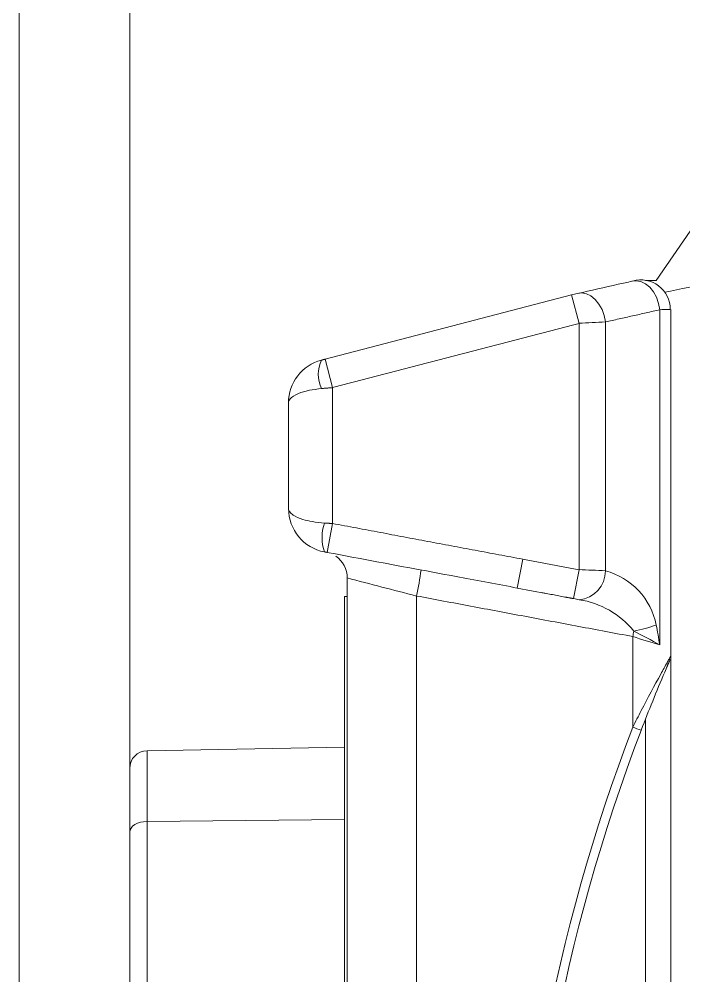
# Model space of a CAD drawing. Extents: x 8 to 113, y 2 to 87.
# Drawn here: x 45.12 to 46.251, y 37.486 to 39.113 of the extents above; entities that cross this region are included whole.
import ezdxf

# ---------------------------------------------------------------- set-up
doc = ezdxf.new("R2010")
doc.units = 0
doc.header["$MEASUREMENT"] = 0
doc.layers.add('OBJECT', color=7, linetype='CONTINUOUS')

msp = doc.modelspace()

# ---------------------------------------------------------------- linework, layer by layer
at = {"layer": 'OBJECT', "linetype": 'Continuous', "lineweight": 15}
for p, q in [((45.1203, 44.9982), (45.1203, 37.4432)), ((45.3083, 44.9982), (45.3083, 37.407)), ((46.2788, 38.7777), (46.2035, 38.6682)), ((46.1855, 38.6682), (46.2035, 38.6682)), ((46.0597, 38.6438), (45.6407, 38.5345)), ((46.0723, 38.5954), (46.0597, 38.6438)), ((46.2097, 38.6185), (46.2097, 38.0488)), ((46.2283, 38.0296), (46.2283, 38.6191)), ((46.0723, 38.5954), (46.0723, 38.1765)), ((46.1172, 38.5977), (46.1172, 38.1746)), ((45.6533, 38.4861), (45.6407, 38.5345)), ((45.6533, 38.4861), (45.6533, 38.255)), ((45.5783, 38.2805), (45.5783, 38.4602)), ((45.6533, 38.255), (45.6441, 38.2059)), ((45.9765, 38.1945), (45.9673, 38.1454)), ((45.6783, 35.474), (45.6783, 38.1625)), ((46.0723, 38.1765), (46.0631, 38.1274)), ((45.9673, 38.1454), (46.016, 38.1362)), ((45.6733, 35.5057), (45.6733, 38.1307)), ((45.6733, 38.1307), (45.6783, 38.1307)), ((45.7962, 38.1318), (45.7962, 35.5046)), ((46.1637, 37.9088), (46.1637, 38.0629)), ((46.2283, 35.6068), (46.2283, 38.0296)), ((46.1853, 35.7144), (46.1853, 37.9222)), ((45.6733, 37.8746), (45.3378, 37.8687)), ((45.3378, 37.8687), (45.3378, 37.7485)), ((45.6733, 37.752), (45.3378, 37.7485)), ((45.3378, 37.7485), (45.3378, 37.3992))]:
    msp.add_line(p, q, dxfattribs=at)
at = {"layer": 'OBJECT', "linetype": 'Continuous', "lineweight": 15, "flags": 128}
for points in [[(46.2097, 38.6185), (46.2077, 38.6293), (46.204, 38.6397), (46.1989, 38.6489), (46.1926, 38.6568), (46.1854, 38.6627), (46.1776, 38.6665), (46.1697, 38.6679), (46.162, 38.6669)], [(46.1172, 38.5977), (46.1151, 38.6086), (46.1114, 38.6189), (46.1062, 38.6282), (46.0998, 38.636), (46.0926, 38.6419), (46.0848, 38.6457), (46.0769, 38.6471), (46.0693, 38.6461)], [(45.3083, 37.7305), (45.3089, 37.734), (45.3106, 37.7373), (45.3133, 37.7404), (45.3169, 37.7432), (45.3214, 37.7454), (45.3265, 37.7471), (45.332, 37.7481), (45.3378, 37.7485)]]:
    msp.add_lwpolyline(points, dxfattribs=at)
at = {"layer": 'OBJECT', "linetype": 'Continuous', "lineweight": 15}
for centre, radius, start, end in [((46.1776, 38.6194), 0.0499, 359.626, 106.4325), ((46.1455, 38.318), 0.3369, 103.0887, 104.7635), ((46.4541, 31.7821), 6.824, 92.82973, 93.20726), ((45.6534, 38.4602), 0.0751, 104.6609, 180.0199), ((45.6857, 38.5087), 0.0567, 154.7603, 205.2397), ((45.6534, 38.2805), 0.075, 179.9899, 259.3674), ((45.7087, 38.2313), 0.0734, 160.4411, 199.5589), ((45.6333, 38.1625), 0.045, 0, 55.4709), ((50.2655, 55.5636), 17.9956, 255.23205, 255.61993), ((45.1659, 38.2613), 0.6435, 348.3853, 352.3806), ((45.9109, 33.8471), 4.3325, 87.2704, 87.8647), ((46.0685, 38.1741), 0.0487, 274.8525, 0.6102), ((46.0866, 38.0594), 0.1192, 11.1682, 75.1385), ((45.9857, 37.7016), 0.4328, 78.4121, 79.6958), ((46.0498, 37.9784), 0.1489, 39.0233, 81.1745), ((46.1304, 38.2773), 0.2081, 279.6982, 290.5947), ((43.6393, 38.5367), 2.5685, 349.3704, 349.5812), ((43.3906, 32.7641), 5.9896, 61.92185, 62.4009), ((46.6407, 39.5379), 1.5502, 252.0808, 253.8594), ((48.1616, 37.1837), 2.109, 156.5293, 157.1543), ((48.8628, 36.8765), 2.8745, 156.9363, 159.0677), ((49.0081, 36.8182), 3.0462, 159.0224, 200.9776), ((49.0083, 36.8182), 3.0312, 159.0224, 200.9776), ((46.3869, 38.4801), 0.6133, 248.6626, 250.0867), ((45.3383, 37.8387), 0.03, 91, 180)]:
    msp.add_arc(centre, radius, start, end, dxfattribs=at)
for points, knots in [([(46.2182, 38.6483), (46.2712, 38.6591), (46.5259, 38.7108), (46.7807, 38.7623), (46.9826, 38.8031)], [0, 0, 0, 0, 0.207717, 1, 1, 1, 1]), ([(46.0693, 38.6461), (46.0925, 38.6514), (46.1234, 38.6584), (46.1544, 38.6652), (46.162, 38.6669)], [0, 0, 0, 0, 0.752711, 1, 1, 1, 1]), ([(46.2275, 38.6191), (46.2277, 38.6191), (46.2285, 38.6192), (46.2229, 38.6191), (46.2141, 38.6187), (46.2097, 38.6185)], [0, 0, 0, 0, 0.15809, 0.580436, 1, 1, 1, 1]), ([(45.6344, 38.4845), (45.6273, 38.4836), (45.6122, 38.4818), (45.5925, 38.4758), (45.5807, 38.4682), (45.5783, 38.4625), (45.5783, 38.4602), (45.5783, 38.4602)], [0, 0, 0, 0, 0.223438, 0.473077, 0.787207, 0.996541, 1, 1, 1, 1]), ([(45.5783, 38.2805), (45.5783, 38.2805), (45.5783, 38.2785), (45.5797, 38.2747), (45.5868, 38.2682), (45.5999, 38.2624), (45.619, 38.2578), (45.6325, 38.2566), (45.6395, 38.2559)], [0, 0, 0, 0, 0.003286, 0.174948, 0.338597, 0.609018, 0.796042, 1, 1, 1, 1]), ([(45.9673, 38.1454), (45.9345, 38.1515), (45.8268, 38.1717), (45.7191, 38.1919), (45.6441, 38.2059)], [0, 0, 0, 0, 0.304153, 1, 1, 1, 1]), ([(46.2036, 38.0825), (46.2046, 38.077), (46.2067, 38.0659), (46.2086, 38.0546), (46.2097, 38.0489), (46.2097, 38.0488)], [0, 0, 0, 0, 0.494396, 0.988889, 1, 1, 1, 1]), ([(46.1637, 37.9088), (46.1685, 37.9182), (46.1842, 37.9492), (46.2051, 37.9881), (46.2204, 38.0156), (46.2258, 38.0252), (46.2278, 38.0288), (46.2286, 38.0301), (46.2283, 38.0297), (46.2283, 38.0297)], [0, 0, 0, 0, 0.194116, 0.636718, 0.804028, 0.872971, 0.946448, 0.999561, 1, 1, 1, 1]), ([(46.221, 38.0097), (46.2224, 38.0128), (46.2246, 38.0181), (46.2266, 38.0226), (46.2272, 38.0241), (46.2268, 38.023), (46.225, 38.019), (46.2221, 38.0121), (46.2195, 38.006), (46.218, 38.0026)], [0, 0, 0, 0, 0.190533, 0.324042, 0.424486, 0.524882, 0.669059, 0.811774, 1, 1, 1, 1])]:
    msp.add_open_spline(points, degree=3, knots=knots, dxfattribs=at)
for points in [[(46.2097, 38.6185), (46.1172, 38.5977)], [(46.0723, 38.5954), (45.6533, 38.4861)], [(45.6344, 38.5328), (45.6407, 38.5345)], [(45.6533, 38.4861), (45.6344, 38.4845)], [(45.6395, 38.2559), (45.6533, 38.255)], [(45.6533, 38.255), (45.9765, 38.1945)], [(45.6441, 38.2059), (45.6395, 38.2068)], [(45.9765, 38.1945), (46.0723, 38.1765)], [(46.1637, 38.0629), (45.7962, 38.1318)], [(46.0511, 38.1296), (46.0088, 38.1376)], [(46.0631, 38.1274), (46.0511, 38.1296)]]:
    msp.add_open_spline(points, degree=1, dxfattribs=at)

doc.saveas('drawing.dxf')
